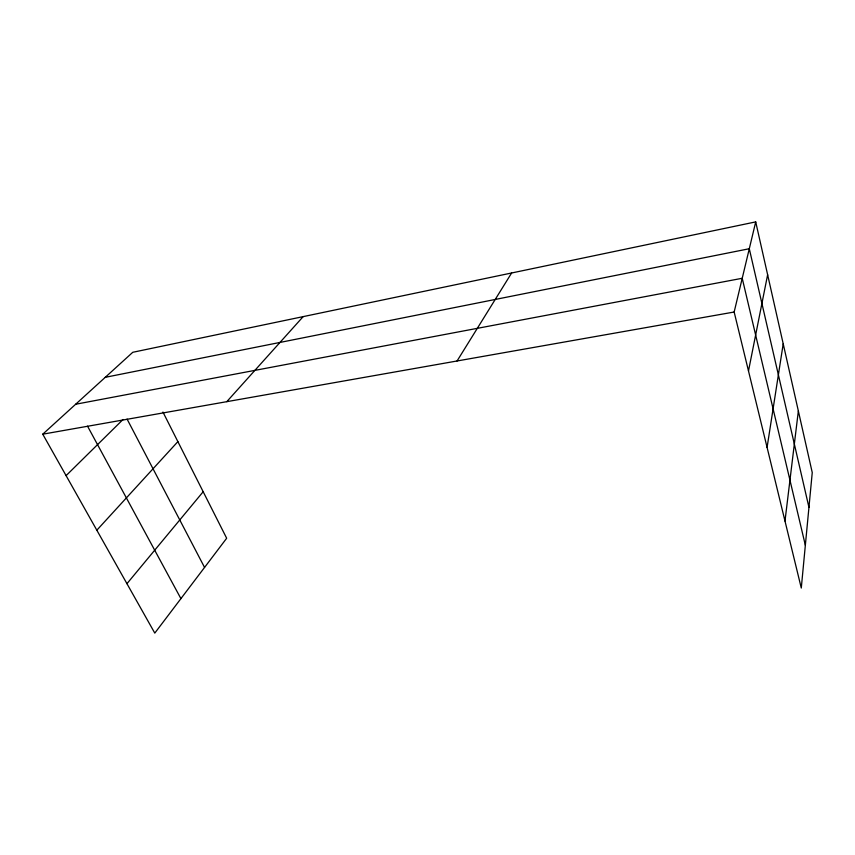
<?xml version="1.0" encoding="UTF-8"?>
<svg xmlns="http://www.w3.org/2000/svg" width="855" height="855" viewBox="0 0 855 855"><rect width="100%" height="100%" fill="white"/><g stroke="black" fill="none" stroke-linecap="round" stroke-linejoin="round"><path stroke-width="1.28" d="M784.986 521.048L798.356 410.977M767.085 447.4L783.212 343.828M748.488 370.963L767.63 274.744M755.713 221.894L812.25 472.58L801.285 588.048L734.156 312.022L755.713 221.894L132.771 352.292L42.75 434.19L154.787 633.106L226.671 538.255L162.942 412.046M457.072 360.981L511.632 272.98M126.946 583.687L203.18 491.721M226.789 401.668L303.172 316.617M96.829 530.207L177.883 441.618M66.092 475.637L123.013 419.516M105.261 377.322L749.29 248.73L808.948 507.357M75.668 404.244L742.226 278.281L805.346 545.255M42.75 434.19L734.156 312.022M87.541 426.175L180.918 598.628M127.085 419.1L204.559 567.431"/></g></svg>
